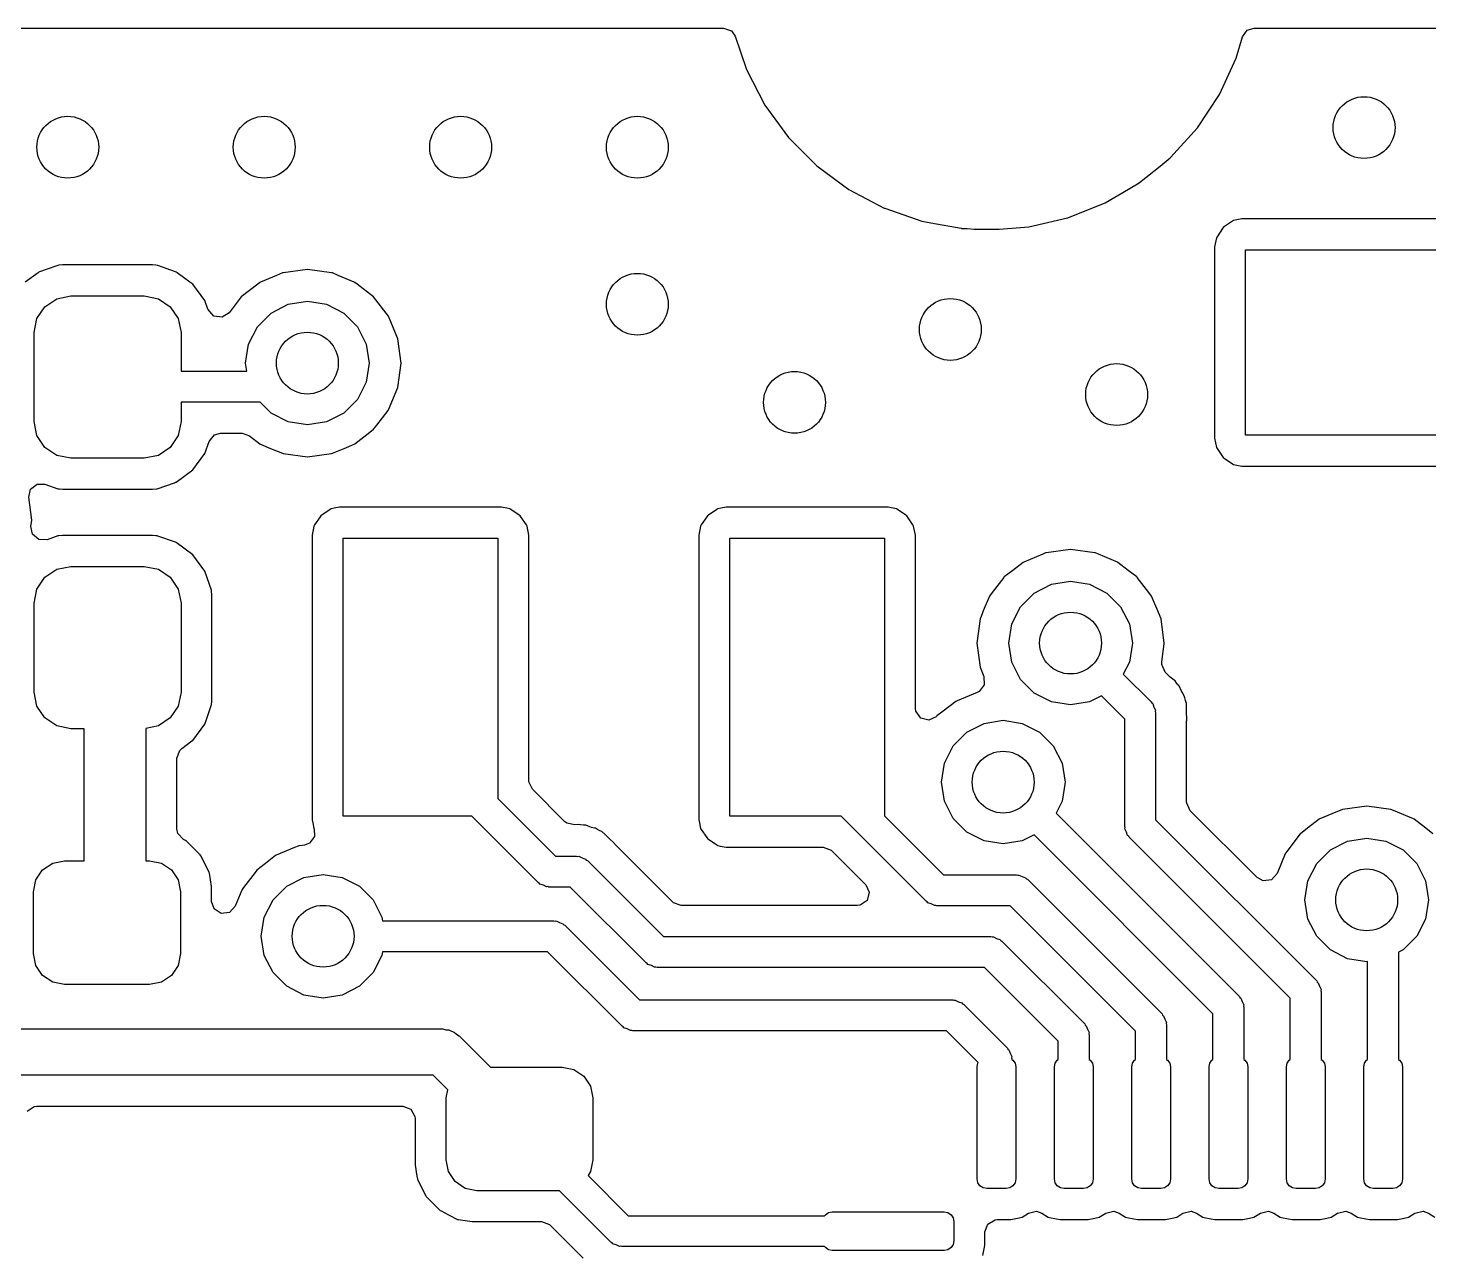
# Model space of a CAD drawing. Extents: x 4.95 to 6.91, y -4.12 to -2.97.
# Drawn here: x 5.1862 to 5.5428, y -3.2774 to -2.9654 of the extents above; entities that cross this region are included whole.
import ezdxf

# ---------------------------------------------------------------- set-up
doc = ezdxf.new("R2010")
doc.units = 0
doc.header["$MEASUREMENT"] = 0
doc.layers.add('BLACK', color=7, linetype='CONTINUOUS')

msp = doc.modelspace()

# ---------------------------------------------------------------- linework, layer by layer
at = {"layer": 'BLACK', "linetype": 'CONTINUOUS'}
for p, q in [((5.10461, -2.96539), (5.36324, -2.96539)), ((5.36324, -2.96539), (5.36524, -2.96612)), ((5.36524, -2.96612), (5.36618, -2.9675)), ((5.49532, -2.96764), (5.49657, -2.96592)), ((5.49657, -2.96592), (5.49831, -2.96539)), ((5.49831, -2.96539), (5.75694, -2.96539)), ((5.36618, -2.9675), (5.36906, -2.97599)), ((5.49376, -2.97305), (5.49532, -2.96764)), ((5.4895, -2.9823), (5.49376, -2.97305)), ((5.36906, -2.97599), (5.37376, -2.98503)), ((5.37376, -2.98503), (5.37977, -2.99325)), ((5.48388, -2.9908), (5.4895, -2.9823)), ((5.47705, -2.99835), (5.48388, -2.9908)), ((5.37977, -2.99325), (5.38695, -3.00047)), ((5.47435, -3.00054), (5.47696, -2.99843)), ((5.47696, -2.99843), (5.47705, -2.99835)), ((5.47696, -2.99843), (5.47696, -2.99843)), ((5.38695, -3.00047), (5.39515, -3.00653)), ((5.46915, -3.00478), (5.47435, -3.00054)), ((5.46037, -3.00994), (5.4663, -3.00646)), ((5.4663, -3.00646), (5.46905, -3.00484)), ((5.46905, -3.00484), (5.46915, -3.00478)), ((5.46905, -3.00484), (5.46905, -3.00484)), ((5.39515, -3.00653), (5.40416, -3.01127)), ((5.45091, -3.01372), (5.46037, -3.00994)), ((5.40416, -3.01127), (5.40427, -3.01131)), ((5.40427, -3.01131), (5.40427, -3.01131)), ((5.40427, -3.01131), (5.41368, -3.01456)), ((5.41368, -3.01456), (5.41368, -3.01456)), ((5.41368, -3.01456), (5.41379, -3.01459)), ((5.41379, -3.01459), (5.41599, -3.015)), ((5.41599, -3.015), (5.42371, -3.01641)), ((5.42371, -3.01641), (5.42371, -3.01641)), ((5.42371, -3.01641), (5.42381, -3.01642)), ((5.42381, -3.01642), (5.42391, -3.01643)), ((5.42391, -3.01643), (5.42391, -3.01643)), ((5.42391, -3.01643), (5.42528, -3.0165)), ((5.42528, -3.0165), (5.42707, -3.01659)), ((5.42707, -3.01659), (5.43342, -3.01659)), ((5.43342, -3.01659), (5.44098, -3.01602)), ((5.44098, -3.01602), (5.44202, -3.01578)), ((5.44202, -3.01578), (5.45079, -3.01375)), ((5.45079, -3.01375), (5.45091, -3.01372)), ((5.45079, -3.01375), (5.45079, -3.01375)), ((5.49026, -3.01645), (5.48886, -3.01855)), ((5.49043, -3.01619), (5.49026, -3.01645)), ((5.49073, -3.01599), (5.49043, -3.01619)), ((5.49279, -3.01462), (5.49073, -3.01599)), ((5.49305, -3.01445), (5.49279, -3.01462)), ((5.49279, -3.01462), (5.49279, -3.01462)), ((5.49387, -3.01428), (5.49305, -3.01445)), ((5.4952, -3.01402), (5.49387, -3.01428)), ((5.49535, -3.01399), (5.4952, -3.01402)), ((5.4952, -3.01402), (5.4952, -3.01402)), ((5.56777, -3.01399), (5.49535, -3.01399)), ((5.48869, -3.0188), (5.48823, -3.0211)), ((5.48886, -3.01855), (5.48869, -3.0188)), ((5.48886, -3.01855), (5.48886, -3.01855)), ((5.48823, -3.0211), (5.48823, -3.0699)), ((5.49613, -3.06913), (5.49613, -3.02188)), ((5.49613, -3.02188), (5.56699, -3.02188)), ((5.18872, -3.02771), (5.18548, -3.0301)), ((5.18891, -3.02757), (5.18872, -3.02771)), ((5.18872, -3.02771), (5.18872, -3.02771)), ((5.18913, -3.02749), (5.18891, -3.02757)), ((5.1908, -3.0269), (5.18913, -3.02749)), ((5.18913, -3.02749), (5.18913, -3.02749)), ((5.1938, -3.02585), (5.1908, -3.0269)), ((5.19399, -3.02583), (5.1938, -3.02585)), ((5.19493, -3.02574), (5.19399, -3.02583)), ((5.19399, -3.02583), (5.19399, -3.02583)), ((5.19501, -3.02574), (5.19493, -3.02574)), ((5.19493, -3.02574), (5.19493, -3.02574)), ((5.20644, -3.02574), (5.19501, -3.02574)), ((5.21783, -3.02574), (5.20644, -3.02574)), ((5.2179, -3.02574), (5.21783, -3.02574)), ((5.21869, -3.02582), (5.2179, -3.02574)), ((5.2179, -3.02574), (5.2179, -3.02574)), ((5.21904, -3.02585), (5.21869, -3.02582)), ((5.21921, -3.02591), (5.21904, -3.02585)), ((5.22371, -3.02749), (5.21921, -3.02591)), ((5.22393, -3.02757), (5.22371, -3.02749)), ((5.22371, -3.02749), (5.22371, -3.02749)), ((5.22412, -3.02771), (5.22393, -3.02757)), ((5.22735, -3.0301), (5.22411, -3.02771)), ((5.22411, -3.02771), (5.22412, -3.02771)), ((5.25094, -3.02779), (5.24945, -3.02841)), ((5.25113, -3.02771), (5.25094, -3.02779)), ((5.25094, -3.02779), (5.25094, -3.02779)), ((5.2573, -3.0269), (5.25113, -3.02771)), ((5.26347, -3.02771), (5.2573, -3.0269)), ((5.26366, -3.02779), (5.26347, -3.02771)), ((5.26515, -3.02841), (5.26366, -3.02779)), ((5.26366, -3.02779), (5.26366, -3.02779)), ((5.2281, -3.03065), (5.22735, -3.0301)), ((5.23118, -3.03482), (5.2281, -3.03065)), ((5.24466, -3.03065), (5.24044, -3.03389)), ((5.24521, -3.03022), (5.24466, -3.03065)), ((5.24538, -3.0301), (5.24521, -3.03022)), ((5.24521, -3.03022), (5.24521, -3.03022)), ((5.24945, -3.02841), (5.24538, -3.0301)), ((5.26922, -3.0301), (5.26515, -3.02841)), ((5.26938, -3.03022), (5.26922, -3.0301)), ((5.26994, -3.03065), (5.26938, -3.03022)), ((5.26938, -3.03022), (5.26938, -3.03022)), ((5.27416, -3.03389), (5.26994, -3.03065)), ((5.19046, -3.03637), (5.19349, -3.03434)), ((5.19349, -3.03434), (5.19707, -3.03363)), ((5.19707, -3.03363), (5.21577, -3.03363)), ((5.21577, -3.03363), (5.21935, -3.03434)), ((5.21935, -3.03434), (5.22238, -3.03637)), ((5.23126, -3.03504), (5.23118, -3.03482)), ((5.23196, -3.03704), (5.23126, -3.03504)), ((5.23126, -3.03504), (5.23126, -3.03504)), ((5.24044, -3.03389), (5.23736, -3.0379)), ((5.25243, -3.03577), (5.2573, -3.035)), ((5.2573, -3.035), (5.26217, -3.03577)), ((5.27795, -3.03883), (5.27416, -3.03389)), ((5.18843, -3.0394), (5.19046, -3.03637)), ((5.22238, -3.03637), (5.22441, -3.0394)), ((5.23346, -3.03876), (5.23196, -3.03704)), ((5.23736, -3.0379), (5.23557, -3.03904)), ((5.24456, -3.04149), (5.24804, -3.03801)), ((5.24804, -3.03801), (5.25243, -3.03577)), ((5.26217, -3.03577), (5.26656, -3.03801)), ((5.26656, -3.03801), (5.27004, -3.04149)), ((5.18772, -3.04298), (5.18843, -3.0394)), ((5.22441, -3.0394), (5.22512, -3.04298)), ((5.23557, -3.03904), (5.23346, -3.03876)), ((5.24232, -3.04588), (5.24456, -3.04149)), ((5.27004, -3.04149), (5.27228, -3.04588)), ((5.28033, -3.04458), (5.27795, -3.03883)), ((5.18772, -3.06562), (5.18772, -3.04298)), ((5.22512, -3.04298), (5.22512, -3.05282)), ((5.28114, -3.05075), (5.28033, -3.04458)), ((5.24155, -3.05075), (5.24232, -3.04588)), ((5.27228, -3.04588), (5.27305, -3.05075)), ((5.22512, -3.05282), (5.24188, -3.05282)), ((5.24188, -3.05282), (5.24155, -3.05075)), ((5.27305, -3.05075), (5.27228, -3.05561)), ((5.28033, -3.05692), (5.28114, -3.05075)), ((5.27228, -3.05561), (5.27004, -3.06)), ((5.27004, -3.06), (5.26656, -3.06349)), ((5.27795, -3.06267), (5.28033, -3.05692)), ((5.24525, -3.0607), (5.22512, -3.0607)), ((5.22512, -3.0607), (5.22512, -3.06562)), ((5.24804, -3.06349), (5.24525, -3.0607)), ((5.25243, -3.06573), (5.24804, -3.06349)), ((5.26656, -3.06349), (5.26217, -3.06573)), ((5.27497, -3.06655), (5.27783, -3.06283)), ((5.27783, -3.06283), (5.27795, -3.06267)), ((5.27783, -3.06283), (5.27783, -3.06283)), ((5.18843, -3.0692), (5.18772, -3.06562)), ((5.22512, -3.06562), (5.22441, -3.0692)), ((5.2573, -3.0665), (5.25243, -3.06573)), ((5.26217, -3.06573), (5.2573, -3.0665)), ((5.27416, -3.06761), (5.27497, -3.06655)), ((5.19046, -3.07223), (5.18843, -3.0692)), ((5.22441, -3.0692), (5.22238, -3.07223)), ((5.23118, -3.07378), (5.23227, -3.07067)), ((5.23227, -3.07067), (5.23362, -3.06903)), ((5.23362, -3.06903), (5.23521, -3.06859)), ((5.23521, -3.06859), (5.24066, -3.06859)), ((5.24066, -3.06859), (5.24255, -3.06923)), ((5.24255, -3.06923), (5.24521, -3.07127)), ((5.26938, -3.07127), (5.27318, -3.06836)), ((5.27318, -3.06836), (5.27416, -3.06761)), ((5.48823, -3.0699), (5.48869, -3.07221)), ((5.55711, -3.06913), (5.49613, -3.06913)), ((5.19349, -3.07426), (5.19046, -3.07223)), ((5.19707, -3.07497), (5.19349, -3.07426)), ((5.21935, -3.07426), (5.21577, -3.07497)), ((5.22238, -3.07223), (5.21935, -3.07426)), ((5.2281, -3.07795), (5.23118, -3.07378)), ((5.24521, -3.07127), (5.24521, -3.07127)), ((5.24521, -3.07127), (5.24538, -3.0714)), ((5.24538, -3.0714), (5.24794, -3.07246)), ((5.24794, -3.07246), (5.25094, -3.0737)), ((5.25094, -3.0737), (5.25094, -3.0737)), ((5.25094, -3.0737), (5.25113, -3.07378)), ((5.25113, -3.07378), (5.2573, -3.07459)), ((5.2573, -3.07459), (5.26347, -3.07378)), ((5.26347, -3.07378), (5.26366, -3.0737)), ((5.26366, -3.0737), (5.26666, -3.07246)), ((5.26366, -3.0737), (5.26366, -3.0737)), ((5.26666, -3.07246), (5.26922, -3.0714)), ((5.26922, -3.0714), (5.26938, -3.07127)), ((5.26938, -3.07127), (5.26938, -3.07127)), ((5.48869, -3.07221), (5.48886, -3.07246)), ((5.48886, -3.07246), (5.48886, -3.07246)), ((5.48886, -3.07246), (5.49026, -3.07456)), ((5.21577, -3.07497), (5.19707, -3.07497)), ((5.49026, -3.07456), (5.49043, -3.07482)), ((5.49043, -3.07482), (5.49069, -3.07499)), ((5.49069, -3.07499), (5.49279, -3.07639)), ((5.49279, -3.07639), (5.49279, -3.07639)), ((5.49279, -3.07639), (5.49305, -3.07656)), ((5.49305, -3.07656), (5.49387, -3.07673)), ((5.49387, -3.07673), (5.4952, -3.07699)), ((5.4952, -3.07699), (5.4952, -3.07699)), ((5.4952, -3.07699), (5.49535, -3.07702)), ((5.49535, -3.07702), (5.55255, -3.07702)), ((5.21904, -3.08275), (5.22345, -3.0812)), ((5.22345, -3.0812), (5.22371, -3.08111)), ((5.22371, -3.08111), (5.22393, -3.08103)), ((5.22371, -3.08111), (5.22371, -3.08111)), ((5.22393, -3.08103), (5.2281, -3.07795)), ((5.18638, -3.08493), (5.18684, -3.08285)), ((5.18714, -3.09075), (5.18638, -3.08493)), ((5.18684, -3.08285), (5.18853, -3.08156)), ((5.18853, -3.08156), (5.19049, -3.08159)), ((5.19049, -3.08159), (5.1938, -3.08275)), ((5.1938, -3.08275), (5.19415, -3.08278)), ((5.19415, -3.08278), (5.19493, -3.08286)), ((5.19493, -3.08286), (5.19493, -3.08286)), ((5.19493, -3.08286), (5.19501, -3.08286)), ((5.19501, -3.08286), (5.20639, -3.08286)), ((5.20639, -3.08286), (5.21783, -3.08286)), ((5.21783, -3.08286), (5.2179, -3.08286)), ((5.2179, -3.08286), (5.21885, -3.08277)), ((5.2179, -3.08286), (5.2179, -3.08286)), ((5.21885, -3.08277), (5.21904, -3.08275)), ((5.21885, -3.08277), (5.21885, -3.08277)), ((5.26307, -3.08805), (5.26097, -3.08945)), ((5.26332, -3.08788), (5.26307, -3.08805)), ((5.26307, -3.08805), (5.26307, -3.08805)), ((5.26415, -3.08772), (5.26332, -3.08788)), ((5.26547, -3.08745), (5.26415, -3.08772)), ((5.26562, -3.08742), (5.26547, -3.08745)), ((5.26547, -3.08745), (5.26547, -3.08745)), ((5.30655, -3.08742), (5.26562, -3.08742)), ((5.3067, -3.08745), (5.30655, -3.08742)), ((5.30803, -3.08772), (5.3067, -3.08745)), ((5.3067, -3.08745), (5.3067, -3.08745)), ((5.30885, -3.08788), (5.30803, -3.08772)), ((5.30911, -3.08805), (5.30885, -3.08788)), ((5.31121, -3.08945), (5.30911, -3.08805)), ((5.30911, -3.08805), (5.30911, -3.08805)), ((5.36149, -3.08805), (5.35939, -3.08945)), ((5.36175, -3.08788), (5.36149, -3.08805)), ((5.36149, -3.08805), (5.36149, -3.08805)), ((5.36257, -3.08772), (5.36175, -3.08788)), ((5.3639, -3.08745), (5.36257, -3.08772)), ((5.36405, -3.08742), (5.3639, -3.08745)), ((5.3639, -3.08745), (5.3639, -3.08745)), ((5.40497, -3.08742), (5.36405, -3.08742)), ((5.40512, -3.08745), (5.40497, -3.08742)), ((5.40645, -3.08772), (5.40512, -3.08745)), ((5.40512, -3.08745), (5.40512, -3.08745)), ((5.40728, -3.08788), (5.40645, -3.08772)), ((5.40753, -3.08805), (5.40728, -3.08788)), ((5.40963, -3.08945), (5.40753, -3.08805)), ((5.40753, -3.08805), (5.40753, -3.08805)), ((5.18693, -3.09237), (5.18714, -3.09075)), ((5.25914, -3.09198), (5.25897, -3.09224)), ((5.26054, -3.08988), (5.25914, -3.09198)), ((5.25914, -3.09198), (5.25914, -3.09198)), ((5.26071, -3.08962), (5.26054, -3.08988)), ((5.26097, -3.08945), (5.26071, -3.08962)), ((5.31146, -3.08962), (5.31121, -3.08945)), ((5.31163, -3.08988), (5.31146, -3.08962)), ((5.31304, -3.09198), (5.31163, -3.08988)), ((5.31321, -3.09224), (5.31304, -3.09198)), ((5.31304, -3.09198), (5.31304, -3.09198)), ((5.35756, -3.09198), (5.35739, -3.09224)), ((5.35897, -3.08988), (5.35756, -3.09198)), ((5.35756, -3.09198), (5.35756, -3.09198)), ((5.35914, -3.08962), (5.35897, -3.08988)), ((5.35939, -3.08945), (5.35914, -3.08962)), ((5.40989, -3.08962), (5.40963, -3.08945)), ((5.41006, -3.08988), (5.40989, -3.08962)), ((5.41146, -3.09198), (5.41006, -3.08988)), ((5.41163, -3.09224), (5.41146, -3.09198)), ((5.41146, -3.09198), (5.41146, -3.09198)), ((5.1873, -3.09431), (5.18693, -3.09237)), ((5.18892, -3.09569), (5.1873, -3.09431)), ((5.1938, -3.09475), (5.19104, -3.09572)), ((5.19399, -3.09473), (5.1938, -3.09475)), ((5.19493, -3.09464), (5.19399, -3.09473)), ((5.19399, -3.09473), (5.19399, -3.09473)), ((5.19501, -3.09463), (5.19493, -3.09464)), ((5.19493, -3.09464), (5.19493, -3.09464)), ((5.20644, -3.09463), (5.19501, -3.09463)), ((5.21783, -3.09463), (5.20644, -3.09463)), ((5.2179, -3.09464), (5.21783, -3.09463)), ((5.21869, -3.09472), (5.2179, -3.09464)), ((5.2179, -3.09464), (5.2179, -3.09464)), ((5.21904, -3.09475), (5.21869, -3.09472)), ((5.21921, -3.09481), (5.21904, -3.09475)), ((5.22371, -3.09639), (5.21921, -3.09481)), ((5.25897, -3.09224), (5.25851, -3.09454)), ((5.25851, -3.09454), (5.25851, -3.16696)), ((5.2664, -3.16618), (5.2664, -3.09531)), ((5.2664, -3.09531), (5.30577, -3.09531)), ((5.30577, -3.09531), (5.30577, -3.16165)), ((5.31367, -3.09454), (5.31321, -3.09224)), ((5.31367, -3.15709), (5.31367, -3.09454)), ((5.35739, -3.09224), (5.35693, -3.09454)), ((5.35693, -3.09454), (5.35693, -3.16696)), ((5.36483, -3.16618), (5.36483, -3.09531)), ((5.36483, -3.09531), (5.4042, -3.09531)), ((5.4042, -3.09531), (5.4042, -3.16608)), ((5.41209, -3.09454), (5.41163, -3.09224)), ((5.41209, -3.13862), (5.41209, -3.09454)), ((5.19104, -3.09572), (5.18892, -3.09569)), ((5.22393, -3.09647), (5.22371, -3.09639)), ((5.22371, -3.09639), (5.22371, -3.09639)), ((5.2281, -3.09955), (5.22393, -3.09647)), ((5.44521, -3.09911), (5.44448, -3.09941)), ((5.4454, -3.09903), (5.44521, -3.09911)), ((5.44521, -3.09911), (5.44521, -3.09911)), ((5.45157, -3.09821), (5.4454, -3.09903)), ((5.45774, -3.09903), (5.45157, -3.09821)), ((5.45793, -3.09911), (5.45774, -3.09903)), ((5.45866, -3.09941), (5.45793, -3.09911)), ((5.45793, -3.09911), (5.45793, -3.09911)), ((5.19349, -3.10324), (5.19707, -3.10253)), ((5.19707, -3.10253), (5.21577, -3.10253)), ((5.21577, -3.10253), (5.21935, -3.10324)), ((5.23118, -3.10372), (5.2281, -3.09955)), ((5.43948, -3.10153), (5.43688, -3.10353)), ((5.43965, -3.10141), (5.43948, -3.10153)), ((5.43948, -3.10153), (5.43948, -3.10153)), ((5.44448, -3.09941), (5.43965, -3.10141)), ((5.46349, -3.10141), (5.45866, -3.09941)), ((5.46365, -3.10153), (5.46349, -3.10141)), ((5.46626, -3.10353), (5.46365, -3.10153)), ((5.46365, -3.10153), (5.46365, -3.10153)), ((5.18843, -3.1083), (5.19046, -3.10527)), ((5.19046, -3.10527), (5.19349, -3.10324)), ((5.21935, -3.10324), (5.22238, -3.10527)), ((5.22238, -3.10527), (5.22441, -3.1083)), ((5.2329, -3.10861), (5.23118, -3.10372)), ((5.43458, -3.10536), (5.43166, -3.10917)), ((5.43471, -3.1052), (5.43458, -3.10536)), ((5.43688, -3.10353), (5.43471, -3.1052)), ((5.4467, -3.10708), (5.45157, -3.10631)), ((5.45157, -3.10631), (5.45643, -3.10708)), ((5.46843, -3.1052), (5.46626, -3.10353)), ((5.46855, -3.10536), (5.46843, -3.1052)), ((5.47148, -3.10917), (5.46855, -3.10536)), ((5.18772, -3.11188), (5.18843, -3.1083)), ((5.22441, -3.1083), (5.22512, -3.11188)), ((5.23292, -3.1088), (5.2329, -3.10861)), ((5.233, -3.10974), (5.23292, -3.1088)), ((5.23292, -3.1088), (5.23292, -3.1088)), ((5.23301, -3.10982), (5.233, -3.10974)), ((5.23301, -3.13658), (5.23301, -3.10982)), ((5.43166, -3.10917), (5.43092, -3.11014)), ((5.43883, -3.1128), (5.44231, -3.10932)), ((5.44231, -3.10932), (5.4467, -3.10708)), ((5.45643, -3.10708), (5.46082, -3.10932)), ((5.46082, -3.10932), (5.46431, -3.1128)), ((5.47222, -3.11014), (5.47148, -3.10917)), ((5.18772, -3.13452), (5.18772, -3.11188)), ((5.22512, -3.11188), (5.22512, -3.13452)), ((5.43092, -3.11014), (5.42937, -3.11387)), ((5.43659, -3.11719), (5.43883, -3.1128)), ((5.46431, -3.1128), (5.46655, -3.11719)), ((5.47376, -3.11387), (5.47222, -3.11014)), ((5.42854, -3.11589), (5.42772, -3.12206)), ((5.42878, -3.11529), (5.42854, -3.11589)), ((5.42937, -3.11387), (5.42878, -3.11529)), ((5.47435, -3.11529), (5.47376, -3.11387)), ((5.4746, -3.11589), (5.47435, -3.11529)), ((5.47541, -3.12206), (5.4746, -3.11589)), ((5.43582, -3.12206), (5.43659, -3.11719)), ((5.46655, -3.11719), (5.46732, -3.12206)), ((5.42772, -3.12206), (5.42854, -3.12823)), ((5.43659, -3.12693), (5.43582, -3.12206)), ((5.46732, -3.12206), (5.46655, -3.12693)), ((5.47479, -3.12683), (5.47539, -3.12226)), ((5.47539, -3.12226), (5.47541, -3.12206)), ((5.47539, -3.12226), (5.47539, -3.12226)), ((5.43883, -3.13132), (5.43659, -3.12693)), ((5.46655, -3.12693), (5.46501, -3.12994)), ((5.47477, -3.1275), (5.47479, -3.12683)), ((5.47567, -3.12943), (5.47477, -3.1275)), ((5.42854, -3.12823), (5.4295, -3.13056)), ((5.4295, -3.13056), (5.42959, -3.13269)), ((5.44231, -3.1348), (5.43883, -3.13132)), ((5.46501, -3.12994), (5.47208, -3.13701)), ((5.47694, -3.1307), (5.47567, -3.12943)), ((5.47726, -3.13098), (5.47694, -3.1307)), ((5.47799, -3.13153), (5.47726, -3.13098)), ((5.18843, -3.13809), (5.18772, -3.13452)), ((5.22512, -3.13452), (5.22441, -3.13809)), ((5.42782, -3.13463), (5.42269, -3.13675)), ((5.4283, -3.13438), (5.42782, -3.13463)), ((5.42959, -3.13269), (5.4283, -3.13438)), ((5.4467, -3.13704), (5.44231, -3.1348)), ((5.47822, -3.13171), (5.47799, -3.13153)), ((5.47799, -3.13153), (5.47799, -3.13153)), ((5.47846, -3.1321), (5.47822, -3.13171)), ((5.47891, -3.13267), (5.47846, -3.1321)), ((5.47914, -3.1329), (5.47891, -3.13267)), ((5.4793, -3.1331), (5.47914, -3.1329)), ((5.47974, -3.13411), (5.4793, -3.1331)), ((5.47995, -3.13452), (5.47974, -3.13411)), ((5.48053, -3.13546), (5.47995, -3.13452)), ((5.19046, -3.14113), (5.18843, -3.13809)), ((5.22441, -3.13809), (5.22238, -3.14113)), ((5.2316, -3.14148), (5.23283, -3.13796)), ((5.23283, -3.13796), (5.2329, -3.13778)), ((5.2329, -3.13778), (5.23298, -3.13695)), ((5.23298, -3.13695), (5.233, -3.13665)), ((5.233, -3.13665), (5.23301, -3.13658)), ((5.233, -3.13665), (5.233, -3.13665)), ((5.42234, -3.13695), (5.41912, -3.13942)), ((5.4225, -3.13683), (5.42234, -3.13695)), ((5.42234, -3.13695), (5.42234, -3.13695)), ((5.42269, -3.13675), (5.4225, -3.13683)), ((5.42269, -3.13675), (5.42269, -3.13675)), ((5.45157, -3.13781), (5.4467, -3.13704)), ((5.45643, -3.13704), (5.45157, -3.13781)), ((5.45944, -3.1355), (5.45643, -3.13704)), ((5.46536, -3.14142), (5.45944, -3.1355)), ((5.47208, -3.13701), (5.47223, -3.13729)), ((5.47223, -3.13729), (5.47248, -3.13748)), ((5.47248, -3.13748), (5.47277, -3.13835)), ((5.47277, -3.13835), (5.47319, -3.13918)), ((5.48058, -3.13574), (5.48053, -3.13546)), ((5.48063, -3.13599), (5.48058, -3.13574)), ((5.48058, -3.13574), (5.48058, -3.13574)), ((5.48083, -3.13665), (5.48063, -3.13599)), ((5.48104, -3.13715), (5.48083, -3.13665)), ((5.48105, -3.13743), (5.48104, -3.13715)), ((5.48108, -3.13827), (5.48105, -3.13743)), ((5.48105, -3.13743), (5.48105, -3.13743)), ((5.48109, -3.13844), (5.48108, -3.13827)), ((5.4811, -3.13855), (5.48109, -3.13844)), ((5.19349, -3.14315), (5.19046, -3.14113)), ((5.22238, -3.14113), (5.21935, -3.14315)), ((5.23118, -3.14268), (5.2316, -3.14148)), ((5.4122, -3.13942), (5.41209, -3.13862)), ((5.41342, -3.14117), (5.4122, -3.13942)), ((5.41547, -3.14172), (5.41342, -3.14117)), ((5.4174, -3.14082), (5.41547, -3.14172)), ((5.41744, -3.14078), (5.4174, -3.14082)), ((5.41756, -3.14062), (5.41744, -3.14078)), ((5.41912, -3.13942), (5.41756, -3.14062)), ((5.42956, -3.1425), (5.43442, -3.14173)), ((5.43442, -3.14173), (5.43929, -3.1425)), ((5.46536, -3.16875), (5.46536, -3.14142)), ((5.47319, -3.13918), (5.47314, -3.13949)), ((5.47314, -3.13949), (5.47324, -3.13979)), ((5.47324, -3.13979), (5.47324, -3.16712)), ((5.48113, -3.13869), (5.4811, -3.13855)), ((5.48113, -3.13947), (5.48113, -3.13869)), ((5.48113, -3.13959), (5.48113, -3.13947)), ((5.48121, -3.14155), (5.48113, -3.13959)), ((5.48113, -3.14193), (5.48114, -3.14173)), ((5.48113, -3.16256), (5.48113, -3.14193)), ((5.48114, -3.14173), (5.48121, -3.14155)), ((5.19707, -3.14387), (5.19349, -3.14315)), ((5.20043, -3.14387), (5.19707, -3.14387)), ((5.20043, -3.17752), (5.20043, -3.14387)), ((5.21935, -3.14315), (5.21617, -3.14379)), ((5.21617, -3.14379), (5.21617, -3.17752)), ((5.2281, -3.14685), (5.23118, -3.14268)), ((5.42168, -3.14822), (5.42517, -3.14474)), ((5.42517, -3.14474), (5.42956, -3.1425)), ((5.43929, -3.1425), (5.44368, -3.14474)), ((5.44368, -3.14474), (5.44716, -3.14822)), ((5.22479, -3.1494), (5.22533, -3.14889)), ((5.22533, -3.14889), (5.22791, -3.14698)), ((5.22791, -3.14698), (5.2281, -3.14685)), ((5.41945, -3.15261), (5.42168, -3.14822)), ((5.44716, -3.14822), (5.4494, -3.15261)), ((5.22407, -3.15139), (5.22479, -3.1494)), ((5.22407, -3.16933), (5.22407, -3.15139)), ((5.41868, -3.15748), (5.41945, -3.15261)), ((5.4494, -3.15261), (5.45017, -3.15748)), ((5.31368, -3.15737), (5.31367, -3.15709)), ((5.31458, -3.15929), (5.31368, -3.15737)), ((5.32276, -3.16748), (5.31458, -3.15929)), ((5.41945, -3.16235), (5.41868, -3.15748)), ((5.45017, -3.15748), (5.4494, -3.16235)), ((5.30577, -3.16165), (5.32043, -3.17631)), ((5.42168, -3.16674), (5.41945, -3.16235)), ((5.4494, -3.16235), (5.44787, -3.16536)), ((5.48114, -3.16283), (5.48113, -3.16256)), ((5.48204, -3.16476), (5.48114, -3.16283)), ((5.25851, -3.16696), (5.25854, -3.16711)), ((5.29916, -3.16618), (5.2664, -3.16618)), ((5.31602, -3.18303), (5.29916, -3.16618)), ((5.35693, -3.16696), (5.35696, -3.16711)), ((5.39316, -3.16618), (5.36483, -3.16618)), ((5.41479, -3.1878), (5.39316, -3.16618)), ((5.4042, -3.16608), (5.4192, -3.18108)), ((5.42517, -3.17022), (5.42168, -3.16674)), ((5.44787, -3.16536), (5.49456, -3.21204)), ((5.49907, -3.18179), (5.48204, -3.16476)), ((5.51488, -3.16694), (5.51188, -3.16924)), ((5.51504, -3.16682), (5.51488, -3.16694)), ((5.51488, -3.16694), (5.51488, -3.16694)), ((5.51912, -3.16513), (5.51504, -3.16682)), ((5.52061, -3.16451), (5.51912, -3.16513)), ((5.52079, -3.16444), (5.52061, -3.16451)), ((5.52061, -3.16451), (5.52061, -3.16451)), ((5.52697, -3.16362), (5.52079, -3.16444)), ((5.53314, -3.16444), (5.52697, -3.16362)), ((5.53333, -3.16451), (5.53314, -3.16444)), ((5.53482, -3.16513), (5.53333, -3.16451)), ((5.53333, -3.16451), (5.53333, -3.16451)), ((5.53889, -3.16682), (5.53482, -3.16513)), ((5.53905, -3.16694), (5.53889, -3.16682)), ((5.54205, -3.16924), (5.53905, -3.16694)), ((5.53905, -3.16694), (5.53905, -3.16694)), ((5.22431, -3.17054), (5.22407, -3.16933)), ((5.22577, -3.1721), (5.22431, -3.17054)), ((5.25854, -3.16711), (5.25854, -3.16711)), ((5.25854, -3.16711), (5.25869, -3.16788)), ((5.25869, -3.16788), (5.25897, -3.16926)), ((5.25897, -3.16926), (5.25903, -3.16935)), ((5.25903, -3.16935), (5.25911, -3.17136)), ((5.3233, -3.16791), (5.32276, -3.16748)), ((5.32538, -3.16836), (5.3233, -3.16791)), ((5.32639, -3.16823), (5.32538, -3.16836)), ((5.32684, -3.16833), (5.32639, -3.16823)), ((5.32755, -3.16842), (5.32684, -3.16833)), ((5.32789, -3.16842), (5.32755, -3.16842)), ((5.32814, -3.16844), (5.32789, -3.16842)), ((5.32916, -3.16885), (5.32814, -3.16844)), ((5.3296, -3.16899), (5.32916, -3.16885)), ((5.3304, -3.16918), (5.3296, -3.16899)), ((5.33068, -3.16924), (5.3304, -3.16918)), ((5.3304, -3.16918), (5.3304, -3.16918)), ((5.33112, -3.16955), (5.33068, -3.16924)), ((5.33173, -3.16987), (5.33112, -3.16955)), ((5.33196, -3.16997), (5.33173, -3.16987)), ((5.33223, -3.17007), (5.33196, -3.16997)), ((5.33196, -3.16997), (5.33196, -3.16997)), ((5.33306, -3.17084), (5.33223, -3.17007)), ((5.35696, -3.16711), (5.35696, -3.16711)), ((5.35696, -3.16711), (5.35712, -3.16788)), ((5.35712, -3.16788), (5.35739, -3.16926)), ((5.35739, -3.16926), (5.35756, -3.16952)), ((5.35756, -3.16952), (5.35756, -3.16952)), ((5.35756, -3.16952), (5.35897, -3.17162)), ((5.42956, -3.17246), (5.42517, -3.17022)), ((5.46546, -3.16905), (5.46536, -3.16875)), ((5.46541, -3.16936), (5.46546, -3.16905)), ((5.46583, -3.17019), (5.46541, -3.16936)), ((5.46611, -3.17106), (5.46583, -3.17019)), ((5.47324, -3.16712), (5.51424, -3.20812)), ((5.51188, -3.16924), (5.51011, -3.17061)), ((5.54383, -3.17061), (5.54205, -3.16924)), ((5.22629, -3.17237), (5.22577, -3.1721)), ((5.22651, -3.17248), (5.22629, -3.17237)), ((5.22629, -3.17237), (5.22629, -3.17237)), ((5.23004, -3.17601), (5.22651, -3.17248)), ((5.25494, -3.17378), (5.25402, -3.17416)), ((5.25513, -3.1737), (5.25494, -3.17378)), ((5.25494, -3.17378), (5.25494, -3.17378)), ((5.25596, -3.17359), (5.25513, -3.1737)), ((5.25655, -3.17351), (5.25596, -3.17359)), ((5.25782, -3.17305), (5.25655, -3.17351)), ((5.25911, -3.17136), (5.25782, -3.17305)), ((5.33318, -3.17095), (5.33306, -3.17084)), ((5.33327, -3.17102), (5.33318, -3.17095)), ((5.33339, -3.1711), (5.33327, -3.17102)), ((5.33394, -3.17166), (5.33339, -3.1711)), ((5.33402, -3.17174), (5.33394, -3.17166)), ((5.33546, -3.17307), (5.33402, -3.17174)), ((5.33554, -3.17324), (5.33546, -3.17307)), ((5.33568, -3.1734), (5.33554, -3.17324)), ((5.35029, -3.18801), (5.33568, -3.1734)), ((5.35897, -3.17162), (5.35914, -3.17187)), ((5.35914, -3.17187), (5.35939, -3.17204)), ((5.35939, -3.17204), (5.36149, -3.17345)), ((5.36149, -3.17345), (5.36149, -3.17345)), ((5.36149, -3.17345), (5.36175, -3.17362)), ((5.36175, -3.17362), (5.36241, -3.17375)), ((5.36241, -3.17375), (5.3639, -3.17404)), ((5.3639, -3.17404), (5.3639, -3.17404)), ((5.3639, -3.17404), (5.36405, -3.17407)), ((5.36405, -3.17407), (5.38861, -3.17407)), ((5.38861, -3.17407), (5.39061, -3.1748)), ((5.43442, -3.17323), (5.42956, -3.17246)), ((5.43929, -3.17246), (5.43442, -3.17323)), ((5.4423, -3.17092), (5.43929, -3.17246)), ((5.48783, -3.21646), (5.4423, -3.17092)), ((5.46637, -3.17125), (5.46611, -3.17106)), ((5.46652, -3.17153), (5.46637, -3.17125)), ((5.50752, -3.21254), (5.46652, -3.17153)), ((5.50998, -3.17077), (5.50672, -3.17502)), ((5.51011, -3.17061), (5.50998, -3.17077)), ((5.51771, -3.17473), (5.5221, -3.17249)), ((5.5221, -3.17249), (5.52697, -3.17172)), ((5.52697, -3.17172), (5.53183, -3.17249)), ((5.53183, -3.17249), (5.53622, -3.17473)), ((5.19246, -3.17812), (5.19547, -3.17752)), ((5.19547, -3.17752), (5.20043, -3.17752)), ((5.21617, -3.17752), (5.21713, -3.17752)), ((5.21713, -3.17752), (5.22014, -3.17812)), ((5.23015, -3.17623), (5.23004, -3.17601)), ((5.23117, -3.17822), (5.23015, -3.17623)), ((5.23015, -3.17623), (5.23015, -3.17623)), ((5.24921, -3.1762), (5.24664, -3.17818)), ((5.24938, -3.17608), (5.24921, -3.1762)), ((5.24921, -3.1762), (5.24921, -3.1762)), ((5.25402, -3.17416), (5.24938, -3.17608)), ((5.32043, -3.17631), (5.3258, -3.17631)), ((5.3258, -3.17631), (5.3261, -3.17641)), ((5.3261, -3.17641), (5.32642, -3.17636)), ((5.32642, -3.17636), (5.32724, -3.17678)), ((5.32724, -3.17678), (5.32811, -3.17706)), ((5.32811, -3.17706), (5.3283, -3.17732)), ((5.3283, -3.17732), (5.32858, -3.17746)), ((5.32858, -3.17746), (5.34793, -3.19681)), ((5.39061, -3.1748), (5.39081, -3.17499)), ((5.39081, -3.17499), (5.39943, -3.18361)), ((5.50624, -3.17573), (5.50415, -3.18078)), ((5.50632, -3.17555), (5.50624, -3.17573)), ((5.50624, -3.17573), (5.50624, -3.17573)), ((5.50672, -3.17502), (5.50632, -3.17555)), ((5.51423, -3.17821), (5.51771, -3.17473)), ((5.53622, -3.17473), (5.53971, -3.17821)), ((5.1882, -3.18238), (5.1899, -3.17983)), ((5.1899, -3.17983), (5.19246, -3.17812)), ((5.22014, -3.17812), (5.22269, -3.17983)), ((5.22269, -3.17983), (5.2244, -3.18238)), ((5.23231, -3.18046), (5.23117, -3.17822)), ((5.23235, -3.1807), (5.23231, -3.18046)), ((5.23287, -3.18403), (5.23235, -3.1807)), ((5.23235, -3.1807), (5.23235, -3.1807)), ((5.24398, -3.18046), (5.24102, -3.18432)), ((5.24444, -3.17987), (5.24398, -3.18046)), ((5.24664, -3.17818), (5.24444, -3.17987)), ((5.25643, -3.18175), (5.2613, -3.18098)), ((5.2613, -3.18098), (5.26617, -3.18175)), ((5.4192, -3.18108), (5.43781, -3.18108)), ((5.43781, -3.18108), (5.43812, -3.18118)), ((5.43812, -3.18118), (5.43843, -3.18113)), ((5.43843, -3.18113), (5.43925, -3.18155)), ((5.50415, -3.18078), (5.50271, -3.18235)), ((5.51199, -3.1826), (5.51423, -3.17821)), ((5.53971, -3.17821), (5.54194, -3.1826)), ((5.1876, -3.18539), (5.1882, -3.18238)), ((5.2244, -3.18238), (5.225, -3.18539)), ((5.23289, -3.18415), (5.23287, -3.18403)), ((5.23289, -3.18789), (5.23289, -3.18415)), ((5.24065, -3.18481), (5.24057, -3.185)), ((5.24102, -3.18432), (5.24065, -3.18481)), ((5.24856, -3.18748), (5.25204, -3.18399)), ((5.25204, -3.18399), (5.25643, -3.18175)), ((5.26617, -3.18175), (5.27056, -3.18399)), ((5.27056, -3.18399), (5.27404, -3.18748)), ((5.3163, -3.18318), (5.31602, -3.18303)), ((5.31649, -3.18343), (5.3163, -3.18318)), ((5.31736, -3.18372), (5.31649, -3.18343)), ((5.31818, -3.18414), (5.31736, -3.18372)), ((5.3185, -3.18409), (5.31818, -3.18414)), ((5.3188, -3.18419), (5.3185, -3.18409)), ((5.32417, -3.18419), (5.3188, -3.18419)), ((5.34352, -3.20353), (5.32417, -3.18419)), ((5.39943, -3.18361), (5.40033, -3.18554)), ((5.43925, -3.18155), (5.44013, -3.18183)), ((5.44013, -3.18183), (5.44032, -3.18209)), ((5.44032, -3.18209), (5.4406, -3.18223)), ((5.4406, -3.18223), (5.47487, -3.21651)), ((5.5006, -3.18263), (5.49907, -3.18179)), ((5.50271, -3.18235), (5.5006, -3.18263)), ((5.51122, -3.18747), (5.51199, -3.1826)), ((5.54194, -3.1826), (5.54271, -3.18747)), ((5.1876, -3.20114), (5.1876, -3.18539)), ((5.225, -3.18539), (5.225, -3.20114)), ((5.23354, -3.18979), (5.23289, -3.18789)), ((5.24057, -3.185), (5.23888, -3.18908)), ((5.24057, -3.185), (5.24057, -3.185)), ((5.24632, -3.19187), (5.24856, -3.18748)), ((5.27404, -3.18748), (5.27628, -3.19187)), ((5.35049, -3.18819), (5.35029, -3.18801)), ((5.35249, -3.18892), (5.35049, -3.18819)), ((5.39978, -3.18759), (5.39803, -3.18881)), ((5.40033, -3.18554), (5.39978, -3.18759)), ((5.41507, -3.18795), (5.41479, -3.1878)), ((5.41526, -3.1882), (5.41507, -3.18795)), ((5.41613, -3.18849), (5.41526, -3.1882)), ((5.51199, -3.19234), (5.51122, -3.18747)), ((5.54271, -3.18747), (5.54194, -3.19234)), ((5.23533, -3.19093), (5.23354, -3.18979)), ((5.23744, -3.19065), (5.23533, -3.19093)), ((5.23888, -3.18908), (5.23744, -3.19065)), ((5.24555, -3.19673), (5.24632, -3.19187)), ((5.27628, -3.19187), (5.27642, -3.19279)), ((5.39723, -3.18892), (5.35249, -3.18892)), ((5.39803, -3.18881), (5.39723, -3.18892)), ((5.41695, -3.18891), (5.41613, -3.18849)), ((5.41727, -3.18886), (5.41695, -3.18891)), ((5.41757, -3.18896), (5.41727, -3.18886)), ((5.43618, -3.18896), (5.41757, -3.18896)), ((5.46815, -3.22092), (5.43618, -3.18896)), ((5.27642, -3.19279), (5.32004, -3.19279)), ((5.32004, -3.19279), (5.32034, -3.19289)), ((5.32034, -3.19289), (5.32065, -3.19284)), ((5.32065, -3.19284), (5.32148, -3.19326)), ((5.32148, -3.19326), (5.32235, -3.19355)), ((5.32235, -3.19355), (5.32254, -3.1938)), ((5.32254, -3.1938), (5.32282, -3.19395)), ((5.32282, -3.19395), (5.34181, -3.21293)), ((5.51423, -3.19673), (5.51199, -3.19234)), ((5.54194, -3.19234), (5.53971, -3.19673)), ((5.24632, -3.2016), (5.24555, -3.19673)), ((5.34793, -3.19681), (5.4313, -3.19681)), ((5.4313, -3.19681), (5.4316, -3.19691)), ((5.4316, -3.19691), (5.43192, -3.19686)), ((5.43192, -3.19686), (5.43274, -3.19728)), ((5.43274, -3.19728), (5.43361, -3.19756)), ((5.43361, -3.19756), (5.4338, -3.19782)), ((5.4338, -3.19782), (5.43408, -3.19796)), ((5.43408, -3.19796), (5.45519, -3.21907)), ((5.51771, -3.20021), (5.51423, -3.19673)), ((5.53971, -3.19673), (5.53622, -3.20021)), ((5.1882, -3.20416), (5.1876, -3.20114)), ((5.225, -3.20114), (5.2244, -3.20416)), ((5.24856, -3.20599), (5.24632, -3.2016)), ((5.27628, -3.2016), (5.27404, -3.20599)), ((5.27642, -3.20067), (5.27628, -3.2016)), ((5.31841, -3.20067), (5.27642, -3.20067)), ((5.33739, -3.21965), (5.31841, -3.20067)), ((5.5221, -3.20245), (5.51771, -3.20021)), ((5.52697, -3.20322), (5.5221, -3.20245)), ((5.53622, -3.20021), (5.53508, -3.20079)), ((5.53508, -3.20079), (5.53508, -3.2281)), ((5.1899, -3.20671), (5.1882, -3.20416)), ((5.2244, -3.20416), (5.22269, -3.20671)), ((5.25204, -3.20947), (5.24856, -3.20599)), ((5.27404, -3.20599), (5.27056, -3.20947)), ((5.3438, -3.20368), (5.34352, -3.20353)), ((5.34399, -3.20393), (5.3438, -3.20368)), ((5.34486, -3.20422), (5.34399, -3.20393)), ((5.34568, -3.20464), (5.34486, -3.20422)), ((5.346, -3.20459), (5.34568, -3.20464)), ((5.3463, -3.20469), (5.346, -3.20459)), ((5.42967, -3.20469), (5.3463, -3.20469)), ((5.44846, -3.22348), (5.42967, -3.20469)), ((5.5272, -3.20318), (5.52697, -3.20322)), ((5.5272, -3.2281), (5.5272, -3.20318)), ((5.19246, -3.20842), (5.1899, -3.20671)), ((5.19547, -3.20902), (5.19246, -3.20842)), ((5.21713, -3.20902), (5.19547, -3.20902)), ((5.22014, -3.20842), (5.21713, -3.20902)), ((5.22269, -3.20671), (5.22014, -3.20842)), ((5.25643, -3.21171), (5.25204, -3.20947)), ((5.27056, -3.20947), (5.26617, -3.21171)), ((5.51424, -3.20812), (5.51438, -3.2084)), ((5.51438, -3.2084), (5.51464, -3.20859)), ((5.51464, -3.20859), (5.51493, -3.20947)), ((5.51493, -3.20947), (5.51535, -3.21029)), ((5.2613, -3.21248), (5.25643, -3.21171)), ((5.26617, -3.21171), (5.2613, -3.21248)), ((5.34181, -3.21293), (5.42159, -3.21293)), ((5.42159, -3.21293), (5.4219, -3.21303)), ((5.4219, -3.21303), (5.42221, -3.21298)), ((5.42221, -3.21298), (5.42303, -3.2134)), ((5.49456, -3.21204), (5.4947, -3.21233)), ((5.4947, -3.21233), (5.49496, -3.21251)), ((5.49496, -3.21251), (5.49524, -3.21339)), ((5.50752, -3.2281), (5.50752, -3.21254)), ((5.51535, -3.21029), (5.5153, -3.2106)), ((5.5153, -3.2106), (5.51539, -3.21091)), ((5.51539, -3.21091), (5.51539, -3.2281)), ((5.42303, -3.2134), (5.42391, -3.21369)), ((5.42391, -3.21369), (5.4241, -3.21394)), ((5.4241, -3.21394), (5.42438, -3.21409)), ((5.42438, -3.21409), (5.4355, -3.22521)), ((5.47487, -3.21651), (5.47501, -3.21679)), ((5.47501, -3.21679), (5.47527, -3.21698)), ((5.48783, -3.2281), (5.48783, -3.21646)), ((5.49524, -3.21339), (5.49566, -3.21421)), ((5.49566, -3.21421), (5.49561, -3.21453)), ((5.49561, -3.21453), (5.49571, -3.21483)), ((5.49571, -3.21483), (5.49571, -3.2281)), ((5.18149, -3.22033), (5.29175, -3.22033)), ((5.29175, -3.22033), (5.2925, -3.22054)), ((5.33768, -3.2198), (5.33739, -3.21965)), ((5.33786, -3.22006), (5.33768, -3.2198)), ((5.33874, -3.22034), (5.33786, -3.22006)), ((5.33956, -3.22076), (5.33874, -3.22034)), ((5.45519, -3.21907), (5.45533, -3.21935)), ((5.45533, -3.21935), (5.45559, -3.21954)), ((5.45559, -3.21954), (5.45587, -3.22041)), ((5.45587, -3.22041), (5.45629, -3.22123)), ((5.47527, -3.21698), (5.47556, -3.21785)), ((5.47556, -3.21785), (5.47598, -3.21868)), ((5.47598, -3.21868), (5.47593, -3.21899)), ((5.47593, -3.21899), (5.47602, -3.21929)), ((5.47602, -3.21929), (5.47602, -3.2281)), ((5.2925, -3.22054), (5.29328, -3.22054)), ((5.29328, -3.22054), (5.29395, -3.22092)), ((5.29395, -3.22092), (5.2947, -3.22113)), ((5.2947, -3.22113), (5.29525, -3.22167)), ((5.29525, -3.22167), (5.29593, -3.22206)), ((5.29593, -3.22206), (5.3039, -3.23004)), ((5.33988, -3.22071), (5.33956, -3.22076)), ((5.34018, -3.22081), (5.33988, -3.22071)), ((5.41996, -3.22081), (5.34018, -3.22081)), ((5.42808, -3.22893), (5.41996, -3.22081)), ((5.44846, -3.2281), (5.44846, -3.22348)), ((5.45629, -3.22123), (5.45624, -3.22155)), ((5.45624, -3.22155), (5.45634, -3.22185)), ((5.45634, -3.22185), (5.45634, -3.2281)), ((5.46815, -3.2281), (5.46815, -3.22092)), ((5.4355, -3.22521), (5.43564, -3.22549)), ((5.43564, -3.22549), (5.4359, -3.22568)), ((5.4359, -3.22568), (5.43619, -3.22655)), ((5.43619, -3.22655), (5.43661, -3.22738)), ((5.43661, -3.22738), (5.43656, -3.22769)), ((5.3039, -3.23004), (5.32213, -3.23004)), ((5.32213, -3.23004), (5.32514, -3.23064)), ((5.32514, -3.23064), (5.32769, -3.23235)), ((5.4278, -3.23002), (5.42798, -3.22908)), ((5.4278, -3.25856), (5.4278, -3.23002)), ((5.42798, -3.22908), (5.42808, -3.22893)), ((5.43656, -3.22769), (5.43665, -3.22799)), ((5.43665, -3.22799), (5.43665, -3.2281)), ((5.43665, -3.2281), (5.43692, -3.22828)), ((5.43692, -3.22828), (5.43745, -3.22908)), ((5.43745, -3.22908), (5.43764, -3.23002)), ((5.43764, -3.23002), (5.43764, -3.25856)), ((5.44748, -3.23002), (5.44767, -3.22908)), ((5.44748, -3.25856), (5.44748, -3.23002)), ((5.44767, -3.22908), (5.4482, -3.22828)), ((5.4482, -3.22828), (5.44846, -3.2281)), ((5.45634, -3.2281), (5.4566, -3.22828)), ((5.4566, -3.22828), (5.45714, -3.22908)), ((5.45714, -3.22908), (5.45732, -3.23002)), ((5.45732, -3.23002), (5.45732, -3.25856)), ((5.46717, -3.23002), (5.46735, -3.22908)), ((5.46717, -3.25856), (5.46717, -3.23002)), ((5.46735, -3.22908), (5.46789, -3.22828)), ((5.46789, -3.22828), (5.46815, -3.2281)), ((5.47602, -3.2281), (5.47629, -3.22828)), ((5.47629, -3.22828), (5.47682, -3.22908)), ((5.47682, -3.22908), (5.47701, -3.23002)), ((5.47701, -3.23002), (5.47701, -3.25856)), ((5.48685, -3.23002), (5.48704, -3.22908)), ((5.48685, -3.25856), (5.48685, -3.23002)), ((5.48704, -3.22908), (5.48757, -3.22828)), ((5.48757, -3.22828), (5.48783, -3.2281)), ((5.49571, -3.2281), (5.49597, -3.22828)), ((5.49597, -3.22828), (5.49651, -3.22908)), ((5.49651, -3.22908), (5.49669, -3.23002)), ((5.49669, -3.23002), (5.49669, -3.25856)), ((5.50654, -3.23002), (5.50672, -3.22908)), ((5.50654, -3.25856), (5.50654, -3.23002)), ((5.50672, -3.22908), (5.50726, -3.22828)), ((5.50726, -3.22828), (5.50752, -3.2281)), ((5.51539, -3.2281), (5.51566, -3.22828)), ((5.51566, -3.22828), (5.51619, -3.22908)), ((5.51619, -3.22908), (5.51638, -3.23002)), ((5.51638, -3.23002), (5.51638, -3.25856)), ((5.52622, -3.23002), (5.52641, -3.22908)), ((5.52622, -3.25856), (5.52622, -3.23002)), ((5.52641, -3.22908), (5.52694, -3.22828)), ((5.52694, -3.22828), (5.5272, -3.2281)), ((5.53508, -3.2281), (5.53534, -3.22828)), ((5.53534, -3.22828), (5.53588, -3.22908)), ((5.53588, -3.22908), (5.53606, -3.23002)), ((5.53606, -3.23002), (5.53606, -3.25856)), ((5.28931, -3.23214), (5.18201, -3.23214)), ((5.29301, -3.23585), (5.28931, -3.23214)), ((5.32769, -3.23235), (5.3294, -3.2349)), ((5.2926, -3.23791), (5.29301, -3.23585)), ((5.2926, -3.25366), (5.2926, -3.23791)), ((5.3294, -3.2349), (5.33, -3.23791)), ((5.33, -3.23791), (5.33, -3.25366)), ((5.18597, -3.24126), (5.18776, -3.24011)), ((5.18776, -3.24011), (5.18843, -3.24004)), ((5.18843, -3.24004), (5.28159, -3.24004)), ((5.28159, -3.24004), (5.28359, -3.24077)), ((5.28359, -3.24077), (5.28466, -3.24261)), ((5.28466, -3.24261), (5.2847, -3.24315)), ((5.2847, -3.24315), (5.2847, -3.24918)), ((5.2847, -3.24918), (5.2847, -3.2549)), ((5.2847, -3.2549), (5.28472, -3.25502)), ((5.28472, -3.25502), (5.28472, -3.25502)), ((5.28472, -3.25502), (5.28518, -3.25787)), ((5.2932, -3.25667), (5.2926, -3.25366)), ((5.33, -3.25366), (5.3294, -3.25667)), ((5.28518, -3.25787), (5.28529, -3.25859)), ((5.28529, -3.25859), (5.28559, -3.25919)), ((5.28559, -3.25919), (5.28745, -3.26283)), ((5.2949, -3.25923), (5.2932, -3.25667)), ((5.29746, -3.26094), (5.2949, -3.25923)), ((5.3294, -3.25667), (5.32874, -3.25766)), ((5.32874, -3.25766), (5.33899, -3.26791)), ((5.42798, -3.2595), (5.4278, -3.25856)), ((5.42852, -3.2603), (5.42798, -3.2595)), ((5.43745, -3.2595), (5.43692, -3.2603)), ((5.43764, -3.25856), (5.43745, -3.2595)), ((5.44767, -3.2595), (5.44748, -3.25856)), ((5.4482, -3.2603), (5.44767, -3.2595)), ((5.45714, -3.2595), (5.4566, -3.2603)), ((5.45732, -3.25856), (5.45714, -3.2595)), ((5.46735, -3.2595), (5.46717, -3.25856)), ((5.46789, -3.2603), (5.46735, -3.2595)), ((5.47682, -3.2595), (5.47629, -3.2603)), ((5.47701, -3.25856), (5.47682, -3.2595)), ((5.48704, -3.2595), (5.48685, -3.25856)), ((5.48757, -3.2603), (5.48704, -3.2595)), ((5.49651, -3.2595), (5.49597, -3.2603)), ((5.49669, -3.25856), (5.49651, -3.2595)), ((5.50672, -3.2595), (5.50654, -3.25856)), ((5.50726, -3.2603), (5.50672, -3.2595)), ((5.51619, -3.2595), (5.51566, -3.2603)), ((5.51638, -3.25856), (5.51619, -3.2595)), ((5.52641, -3.2595), (5.52622, -3.25856)), ((5.52694, -3.2603), (5.52641, -3.2595)), ((5.53588, -3.2595), (5.53534, -3.2603)), ((5.53606, -3.25856), (5.53588, -3.2595)), ((5.28745, -3.26283), (5.28745, -3.26283)), ((5.28745, -3.26283), (5.28756, -3.26304)), ((5.28756, -3.26304), (5.29109, -3.26658)), ((5.30047, -3.26154), (5.29746, -3.26094)), ((5.32148, -3.26154), (5.30047, -3.26154)), ((5.33458, -3.27463), (5.32148, -3.26154)), ((5.42931, -3.26084), (5.42852, -3.2603)), ((5.43026, -3.26102), (5.42931, -3.26084)), ((5.43518, -3.26102), (5.43026, -3.26102)), ((5.43612, -3.26084), (5.43518, -3.26102)), ((5.43692, -3.2603), (5.43612, -3.26084)), ((5.449, -3.26084), (5.4482, -3.2603)), ((5.44994, -3.26102), (5.449, -3.26084)), ((5.45486, -3.26102), (5.44994, -3.26102)), ((5.4558, -3.26084), (5.45486, -3.26102)), ((5.4566, -3.2603), (5.4558, -3.26084)), ((5.46868, -3.26084), (5.46789, -3.2603)), ((5.46963, -3.26102), (5.46868, -3.26084)), ((5.47455, -3.26102), (5.46963, -3.26102)), ((5.47549, -3.26084), (5.47455, -3.26102)), ((5.47629, -3.2603), (5.47549, -3.26084)), ((5.48837, -3.26084), (5.48757, -3.2603)), ((5.48931, -3.26102), (5.48837, -3.26084)), ((5.49423, -3.26102), (5.48931, -3.26102)), ((5.49517, -3.26084), (5.49423, -3.26102)), ((5.49597, -3.2603), (5.49517, -3.26084)), ((5.50805, -3.26084), (5.50726, -3.2603)), ((5.509, -3.26102), (5.50805, -3.26084)), ((5.51392, -3.26102), (5.509, -3.26102)), ((5.51486, -3.26084), (5.51392, -3.26102)), ((5.51566, -3.2603), (5.51486, -3.26084)), ((5.52774, -3.26084), (5.52694, -3.2603)), ((5.52868, -3.26102), (5.52774, -3.26084)), ((5.5336, -3.26102), (5.52868, -3.26102)), ((5.53454, -3.26084), (5.5336, -3.26102)), ((5.53534, -3.2603), (5.53454, -3.26084)), ((5.29109, -3.26658), (5.29131, -3.26669)), ((5.29131, -3.26669), (5.29131, -3.26669)), ((5.29131, -3.26669), (5.29322, -3.26766)), ((5.44083, -3.26724), (5.4429, -3.26673)), ((5.4429, -3.26673), (5.44429, -3.26724)), ((5.46052, -3.26724), (5.46258, -3.26673)), ((5.46258, -3.26673), (5.46397, -3.26724)), ((5.4802, -3.26724), (5.48227, -3.26673)), ((5.48227, -3.26673), (5.48366, -3.26724)), ((5.49989, -3.26724), (5.50195, -3.26673)), ((5.50195, -3.26673), (5.50334, -3.26724)), ((5.51957, -3.26724), (5.52164, -3.26673)), ((5.52164, -3.26673), (5.52303, -3.26724)), ((5.53926, -3.26724), (5.54132, -3.26673)), ((5.54132, -3.26673), (5.54271, -3.26724)), ((5.29322, -3.26766), (5.29554, -3.26884)), ((5.29554, -3.26884), (5.29578, -3.26888)), ((5.29578, -3.26888), (5.29578, -3.26888)), ((5.29578, -3.26888), (5.2963, -3.26896)), ((5.2963, -3.26896), (5.29923, -3.26943)), ((5.29923, -3.26943), (5.30087, -3.26943)), ((5.30087, -3.26943), (5.31692, -3.26943)), ((5.31692, -3.26943), (5.31892, -3.27016)), ((5.31892, -3.27016), (5.31912, -3.27034)), ((5.31912, -3.27034), (5.32352, -3.27474)), ((5.33899, -3.26791), (5.38897, -3.26791)), ((5.38897, -3.26791), (5.38915, -3.26765)), ((5.38915, -3.26765), (5.38994, -3.26712)), ((5.38994, -3.26712), (5.39089, -3.26693)), ((5.39089, -3.26693), (5.41943, -3.26693)), ((5.41943, -3.26693), (5.42037, -3.26712)), ((5.42037, -3.26712), (5.42117, -3.26765)), ((5.42117, -3.26765), (5.4217, -3.26845)), ((5.4217, -3.26845), (5.42189, -3.26939)), ((5.42189, -3.26939), (5.42189, -3.27431)), ((5.42978, -3.27203), (5.43051, -3.27003)), ((5.43051, -3.27003), (5.43235, -3.26896)), ((5.43235, -3.26896), (5.43289, -3.26892)), ((5.43289, -3.26892), (5.4359, -3.26892)), ((5.4359, -3.26892), (5.4362, -3.26892)), ((5.4362, -3.26892), (5.43635, -3.26889)), ((5.43635, -3.26889), (5.43806, -3.26855)), ((5.43635, -3.26889), (5.43635, -3.26889)), ((5.43806, -3.26855), (5.43922, -3.26832)), ((5.43922, -3.26832), (5.44083, -3.26724)), ((5.44429, -3.26724), (5.4459, -3.26832)), ((5.4459, -3.26832), (5.4462, -3.26838)), ((5.4462, -3.26838), (5.4462, -3.26838)), ((5.4462, -3.26838), (5.448, -3.26873)), ((5.448, -3.26873), (5.44892, -3.26892)), ((5.44892, -3.26892), (5.4524, -3.26892)), ((5.4524, -3.26892), (5.45588, -3.26892)), ((5.45588, -3.26892), (5.45603, -3.26889)), ((5.45603, -3.26889), (5.45775, -3.26855)), ((5.45603, -3.26889), (5.45603, -3.26889)), ((5.45775, -3.26855), (5.4589, -3.26832)), ((5.4589, -3.26832), (5.46052, -3.26724)), ((5.46397, -3.26724), (5.46559, -3.26832)), ((5.46559, -3.26832), (5.46589, -3.26838)), ((5.46589, -3.26838), (5.46589, -3.26838)), ((5.46589, -3.26838), (5.46768, -3.26873)), ((5.46768, -3.26873), (5.46861, -3.26892)), ((5.46861, -3.26892), (5.47209, -3.26892)), ((5.47209, -3.26892), (5.47557, -3.26892)), ((5.47557, -3.26892), (5.47572, -3.26889)), ((5.47572, -3.26889), (5.47743, -3.26855)), ((5.47572, -3.26889), (5.47572, -3.26889)), ((5.47743, -3.26855), (5.47859, -3.26832)), ((5.47859, -3.26832), (5.4802, -3.26724)), ((5.48366, -3.26724), (5.48527, -3.26832)), ((5.48527, -3.26832), (5.48557, -3.26838)), ((5.48557, -3.26838), (5.48557, -3.26838)), ((5.48557, -3.26838), (5.48737, -3.26873)), ((5.48737, -3.26873), (5.48829, -3.26892)), ((5.48829, -3.26892), (5.49177, -3.26892)), ((5.49177, -3.26892), (5.49525, -3.26892)), ((5.49525, -3.26892), (5.4954, -3.26889)), ((5.4954, -3.26889), (5.49712, -3.26855)), ((5.4954, -3.26889), (5.4954, -3.26889)), ((5.49712, -3.26855), (5.49827, -3.26832)), ((5.49827, -3.26832), (5.49989, -3.26724)), ((5.50334, -3.26724), (5.50496, -3.26832)), ((5.50496, -3.26832), (5.50526, -3.26838)), ((5.50526, -3.26838), (5.50526, -3.26838)), ((5.50526, -3.26838), (5.50705, -3.26873)), ((5.50705, -3.26873), (5.50798, -3.26892)), ((5.50798, -3.26892), (5.51146, -3.26892)), ((5.51146, -3.26892), (5.51494, -3.26892)), ((5.51494, -3.26892), (5.51509, -3.26889)), ((5.51509, -3.26889), (5.5168, -3.26855)), ((5.51509, -3.26889), (5.51509, -3.26889)), ((5.5168, -3.26855), (5.51796, -3.26832)), ((5.51796, -3.26832), (5.51957, -3.26724)), ((5.52303, -3.26724), (5.52464, -3.26832)), ((5.52464, -3.26832), (5.52494, -3.26838)), ((5.52494, -3.26838), (5.52494, -3.26838)), ((5.52494, -3.26838), (5.52674, -3.26873)), ((5.52674, -3.26873), (5.52766, -3.26892)), ((5.52766, -3.26892), (5.53114, -3.26892)), ((5.53114, -3.26892), (5.53462, -3.26892)), ((5.53462, -3.26892), (5.53477, -3.26889)), ((5.53477, -3.26889), (5.53649, -3.26855)), ((5.53477, -3.26889), (5.53477, -3.26889)), ((5.53649, -3.26855), (5.53764, -3.26832)), ((5.53764, -3.26832), (5.53926, -3.26724)), ((5.54271, -3.26724), (5.54433, -3.26832)), ((5.42978, -3.27533), (5.42978, -3.27203)), ((5.32352, -3.27474), (5.32748, -3.2787)), ((5.33486, -3.27478), (5.33458, -3.27463)), ((5.33505, -3.27504), (5.33486, -3.27478)), ((5.33592, -3.27532), (5.33505, -3.27504)), ((5.33675, -3.27574), (5.33592, -3.27532)), ((5.33706, -3.27569), (5.33675, -3.27574)), ((5.33736, -3.27579), (5.33706, -3.27569)), ((5.38897, -3.27579), (5.33736, -3.27579)), ((5.38915, -3.27605), (5.38897, -3.27579)), ((5.38994, -3.27658), (5.38915, -3.27605)), ((5.39089, -3.27677), (5.38994, -3.27658)), ((5.41943, -3.27677), (5.39089, -3.27677)), ((5.42037, -3.27658), (5.41943, -3.27677)), ((5.42117, -3.27605), (5.42037, -3.27658)), ((5.4217, -3.27525), (5.42117, -3.27605)), ((5.42189, -3.27431), (5.4217, -3.27525)), ((5.42924, -3.27805), (5.42975, -3.27548)), ((5.42975, -3.27548), (5.42978, -3.27533)), ((5.42975, -3.27548), (5.42975, -3.27548))]:
    msp.add_line(p, q, dxfattribs=at)
at = {"layer": 'BLACK'}
for centre in [(5.5263, -2.99075), (5.1963, -2.99575), (5.2463, -2.99575), (5.2963, -2.99575), (5.3413, -2.99575), (5.3413, -3.03575), (5.42098, -3.04217), (5.2573, -3.05075), (5.3813, -3.06075), (5.4633, -3.05875), (5.45157, -3.12206), (5.43442, -3.15748), (5.52697, -3.18747), (5.2613, -3.19673)]:
    msp.add_circle(centre, 0.00787, dxfattribs=at)

doc.saveas('drawing.dxf')
